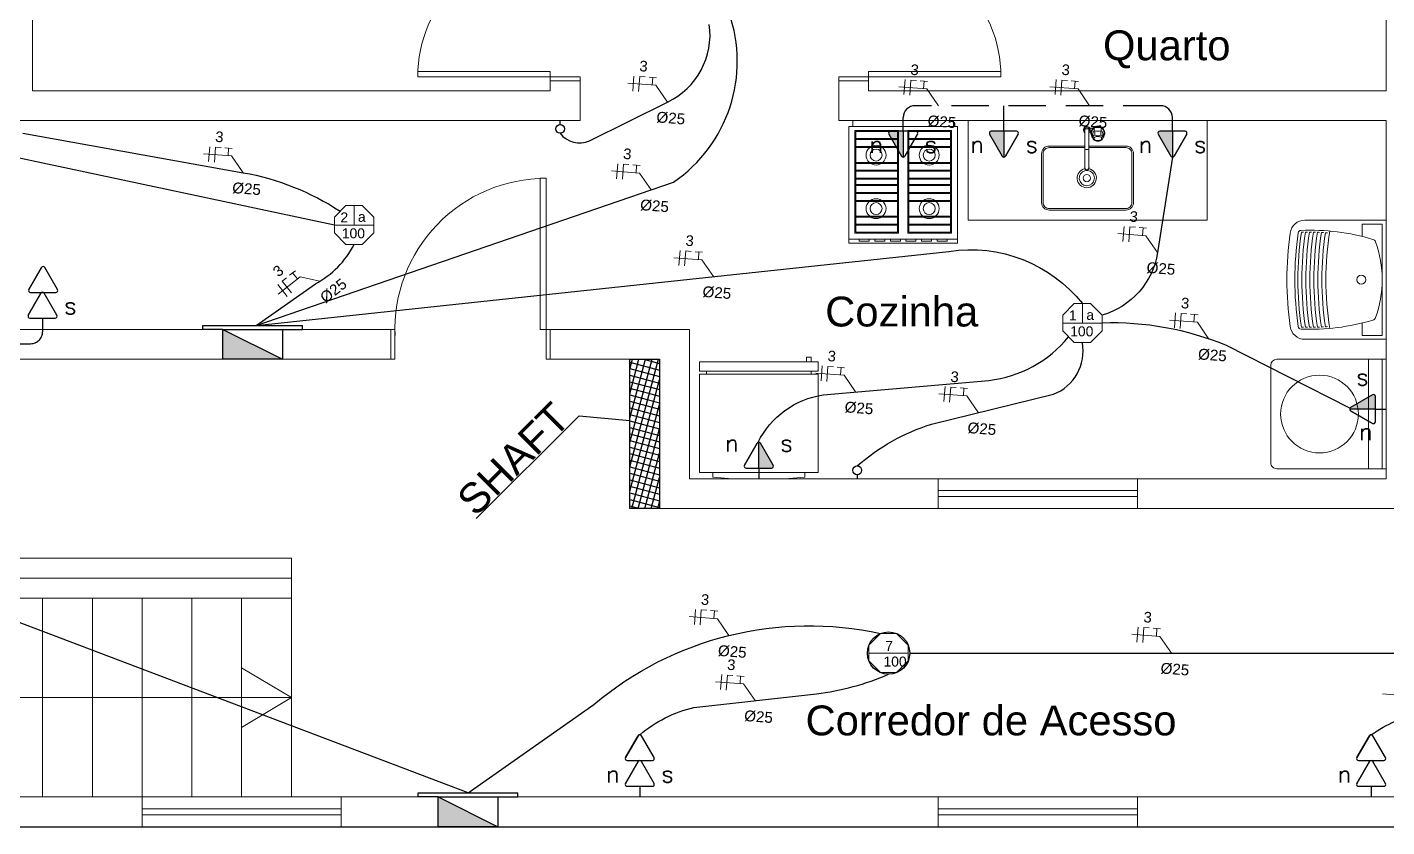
# Model space of a CAD drawing. Header units: millimetres. Extents: x 50 to 186, y -32 to 33.
# Drawn here: x 60.44 to 67.27, y 10.82 to 14.84 of the extents above; entities that cross this region are included whole.
import ezdxf

# ---------------------------------------------------------------- set-up
doc = ezdxf.new("R2010")
doc.units = ezdxf.units.MM
doc.linetypes.add('HIDDEN', pattern=[0.375, 0.25, -0.125])
doc.layers.get('0').update_dxf_attribs({"lineweight": 30})
for name, color, linetype in [('1 - Circuitos', 7, 'Continuous'), ('5 - Identificadores', 7, 'Continuous'), ('7 - Eletroduto', 6, 'Continuous'), ('8 - Pontos de luz', 5, 'Continuous'), ('Pontos de iluminação', 5, 'Continuous'), ('Pontos de Tomadas', 240, 'Continuous'), ('TEXTO', 7, 'Continuous')]:
    doc.layers.add(name, color=color, linetype=linetype)
for name, color, linetype, lineweight in [('3 - Cozinha', 160, 'Continuous', 20), ('4 - Edificação', 7, 'Continuous', 20), ('Portas', 251, 'Continuous', 9)]:
    doc.layers.add(name, color=color, linetype=linetype, lineweight=lineweight)
doc.styles.add('Arial0', font='arial.ttf', dxfattribs={"height": 3.14658})
doc.styles.add('ROMANS', font='ROMANS.SHX')
doc.styles.get("Standard").update_dxf_attribs({"font": 'arial.ttf'})
doc.styles.add('TEXTO_NOMEQUADRO', font='arial.ttf')

# ---------------------------------------------------------------- blocks, each defined once
blk = doc.blocks.new('CO-F4PB')
for p, q in [((0.2535, 0), (-0.2535, 0)), ((0.2535, 0), (-0.2535, 0)), ((-0.2535, 0), (-0.2535, -0.03)), ((0.2535, -0.03), (0.2535, 0)), ((-0.2735, -0.03), (-0.2735, -0.596)), ((0.2735, -0.03), (-0.2735, -0.03)), ((-0.2435, -0.05), (-0.2435, -0.566)), ((-0.0235, -0.05), (-0.2435, -0.05)), ((-0.0285, -0.055), (-0.2385, -0.055)), ((-0.2385, -0.055), (-0.2385, -0.09)), ((-0.0285, -0.055), (-0.0285, -0.09)), ((-0.0235, -0.05), (-0.0235, -0.566)), ((0.0235, -0.05), (0.0235, -0.566)), ((0.2435, -0.05), (0.0235, -0.05)), ((0.2385, -0.055), (0.0285, -0.055)), ((0.0285, -0.055), (0.0285, -0.09)), ((0.2385, -0.055), (0.2385, -0.09)), ((0.2435, -0.05), (0.2435, -0.566)), ((0.2735, -0.596), (0.2735, -0.03)), ((-0.0235, -0.09), (-0.2435, -0.09)), ((-0.0235, -0.095), (-0.2435, -0.095)), ((-0.0235, -0.13), (-0.2435, -0.13)), ((-0.0235, -0.135), (-0.2435, -0.135)), ((-0.2385, -0.095), (-0.2385, -0.13)), ((-0.2385, -0.135), (-0.2385, -0.21)), ((-0.0285, -0.095), (-0.0285, -0.13)), ((-0.0285, -0.135), (-0.0285, -0.21)), ((0.2435, -0.09), (0.0235, -0.09)), ((0.2435, -0.095), (0.0235, -0.095)), ((0.2435, -0.13), (0.0235, -0.13)), ((0.2435, -0.135), (0.0235, -0.135)), ((0.0285, -0.095), (0.0285, -0.13)), ((0.0285, -0.135), (0.0285, -0.21)), ((0.2385, -0.095), (0.2385, -0.13)), ((0.2385, -0.135), (0.2385, -0.21)), ((-0.0235, -0.21), (-0.2435, -0.21)), ((-0.0235, -0.215), (-0.2435, -0.215)), ((-0.0235, -0.25), (-0.2435, -0.25)), ((-0.0235, -0.255), (-0.2435, -0.255)), ((-0.2385, -0.215), (-0.2385, -0.25)), ((-0.2385, -0.255), (-0.2385, -0.29)), ((-0.0285, -0.215), (-0.0285, -0.25)), ((-0.0285, -0.255), (-0.0285, -0.29)), ((0.2435, -0.21), (0.0235, -0.21)), ((0.2435, -0.215), (0.0235, -0.215)), ((0.2435, -0.25), (0.0235, -0.25)), ((0.2435, -0.255), (0.0235, -0.255)), ((0.0285, -0.215), (0.0285, -0.25)), ((0.0285, -0.255), (0.0285, -0.29)), ((0.2385, -0.215), (0.2385, -0.25)), ((0.2385, -0.255), (0.2385, -0.29)), ((-0.0235, -0.29), (-0.2435, -0.29)), ((-0.0235, -0.295), (-0.2435, -0.295)), ((-0.2435, -0.321), (-0.0235, -0.321)), ((-0.2435, -0.326), (-0.0235, -0.326)), ((-0.2385, -0.295), (-0.2385, -0.321)), ((-0.2385, -0.326), (-0.2385, -0.361)), ((-0.0285, -0.295), (-0.0285, -0.321)), ((-0.0285, -0.326), (-0.0285, -0.361)), ((0.2435, -0.29), (0.0235, -0.29)), ((0.2435, -0.295), (0.0235, -0.295)), ((0.0235, -0.321), (0.2435, -0.321)), ((0.0235, -0.326), (0.2435, -0.326)), ((0.0285, -0.295), (0.0285, -0.321)), ((0.0285, -0.326), (0.0285, -0.361)), ((0.2385, -0.295), (0.2385, -0.321)), ((0.2385, -0.326), (0.2385, -0.361)), ((-0.2435, -0.361), (-0.0235, -0.361)), ((-0.2435, -0.366), (-0.0235, -0.366)), ((-0.2435, -0.401), (-0.0235, -0.401)), ((-0.2435, -0.406), (-0.0235, -0.406)), ((-0.2385, -0.366), (-0.2385, -0.401)), ((-0.2385, -0.406), (-0.2385, -0.481)), ((-0.0285, -0.366), (-0.0285, -0.401)), ((-0.0285, -0.406), (-0.0285, -0.481)), ((0.0235, -0.361), (0.2435, -0.361)), ((0.0235, -0.366), (0.2435, -0.366)), ((0.0235, -0.401), (0.2435, -0.401)), ((0.0235, -0.406), (0.2435, -0.406)), ((0.0285, -0.366), (0.0285, -0.401)), ((0.0285, -0.406), (0.0285, -0.481)), ((0.2385, -0.366), (0.2385, -0.401)), ((0.2385, -0.406), (0.2385, -0.481)), ((-0.2435, -0.481), (-0.0235, -0.481)), ((-0.2435, -0.486), (-0.0235, -0.486)), ((-0.2435, -0.521), (-0.0235, -0.521)), ((-0.2435, -0.526), (-0.0235, -0.526)), ((-0.2385, -0.486), (-0.2385, -0.521)), ((-0.2385, -0.526), (-0.2385, -0.561)), ((-0.0285, -0.486), (-0.0285, -0.521)), ((-0.0285, -0.526), (-0.0285, -0.561)), ((0.0235, -0.481), (0.2435, -0.481)), ((0.0235, -0.486), (0.2435, -0.486)), ((0.0235, -0.521), (0.2435, -0.521)), ((0.0235, -0.526), (0.2435, -0.526)), ((0.0285, -0.486), (0.0285, -0.521)), ((0.0285, -0.526), (0.0285, -0.561)), ((0.2385, -0.486), (0.2385, -0.521)), ((0.2385, -0.526), (0.2385, -0.561)), ((-0.2735, -0.596), (0.2735, -0.596)), ((-0.2735, -0.596), (-0.2735, -0.616)), ((-0.2435, -0.566), (-0.0235, -0.566)), ((-0.2385, -0.561), (-0.0285, -0.561)), ((0.0235, -0.566), (0.2435, -0.566)), ((0.0285, -0.561), (0.2385, -0.561)), ((0.2735, -0.616), (0.2735, -0.596)), ((-0.2735, -0.616), (0.2735, -0.616))]:
    blk.add_line(p, q)
for points in [[(-0.2204, -0.606), (-0.1704, -0.606), (-0.1704, -0.596), (-0.2204, -0.596)], [(-0.1422, -0.606), (-0.0922, -0.606), (-0.0922, -0.596), (-0.1422, -0.596)], [(-0.0641, -0.606), (-0.0141, -0.606), (-0.0141, -0.596), (-0.0641, -0.596)], [(0.0141, -0.606), (0.0641, -0.606), (0.0641, -0.596), (0.0141, -0.596)], [(0.0922, -0.606), (0.1422, -0.606), (0.1422, -0.596), (0.0922, -0.596)], [(0.1704, -0.606), (0.2204, -0.606), (0.2204, -0.596), (0.1704, -0.596)]]:
    blk.add_lwpolyline(points, close=True)
for centre, radius in [((-0.1308, -0.1735), 0.05), ((0.1362, -0.1735), 0.05), ((-0.1308, -0.1735), 0.03), ((0.1362, -0.1735), 0.03), ((-0.1308, -0.4425), 0.05), ((0.1362, -0.4425), 0.05), ((-0.1308, -0.4425), 0.03), ((0.1362, -0.4425), 0.03)]:
    blk.add_circle(centre, radius)
blk = doc.blocks.new('DUPLEX320PL')
for p, q in [((-0.058, -0.1246), (-0.058, -0.6181)), ((-0.058, -0.1246), (0.538, -0.1246)), ((0.538, -0.6181), (0.538, -0.1246)), ((0.538, -0.6181), (-0.058, -0.6181)), ((0.538, -0.6338), (-0.058, -0.6338)), ((-0.058, -0.6338), (-0.058, -0.6799)), ((-0.058, -0.6799), (0.538, -0.6799)), ((-0.023, -0.6181), (-0.023, -0.6338)), ((0.503, -0.6338), (0.503, -0.6181)), ((0.538, -0.6338), (0.538, -0.6799))]:
    blk.add_line(p, q)
blk.add_lwpolyline([(0.4713, -0.1246), (0.4713, -0.1005), (0.3713, -0.0932), (0.1087, -0.0932), (0.0087, -0.1005), (0.0087, -0.1246)])
blk.add_lwpolyline([(0.4797, -0.6799), (0.4797, -0.7042), (0.5039, -0.7042), (0.5039, -0.6799)], close=True)
blk = doc.blocks.new('TANQUE-02')
for p, q in [((-0.2995, 0), (0.2995, 0)), ((-0.2995, -0.4081), (-0.2995, 0)), ((0.2995, -0.4081), (0.2995, 0)), ((-0.2795, -0.02), (0.2795, -0.02)), ((-0.2795, -0.12), (-0.2795, -0.02)), ((0.2795, -0.12), (0.2795, -0.02)), ((-0.2795, -0.12), (-0.2174, -0.12)), ((0.2174, -0.12), (0.2795, -0.12))]:
    blk.add_line(p, q)
blk.add_circle((0, -0.1252), 0.0225)
for centre, radius, start, end in [((0.8453, -0.3818), 1.0945, 163.27799, 182.40527), ((-0.1837, -0.0726), 0.02, 110.23844, 163.27799), ((0, -0.5709), 0.5511, 90, 110.23844), ((0, -0.5709), 0.5511, 69.76156, 90), ((0.1837, -0.0726), 0.02, 16.72201, 69.76156), ((-0.8453, -0.3818), 1.0945, 357.59473, 16.72201), ((0, 1.2149), 1.518, 260.72256, 279.27744), ((0.8453, -0.3818), 1.0845, 177.52238, 178.05412), ((0.8453, -0.3818), 1.0845, 176.46036, 176.99114), ((0, 1.2149), 1.558, 261.22518, 270), ((0.8453, -0.3818), 1.0845, 175.40003, 175.93), ((0, 1.2149), 1.538, 261.15691, 270), ((0, 1.2149), 1.518, 270, 279.27744), ((0, 1.2149), 1.538, 270, 278.84309), ((0, 1.2149), 1.558, 270, 278.77482), ((-0.8453, -0.3818), 1.0845, 4.07, 4.59997), ((-0.8453, -0.3818), 1.0845, 3.00886, 3.53964), ((-0.8453, -0.3818), 1.0845, 1.94588, 2.47762), ((-0.2245, -0.4081), 0.075, 180, 262.08052), ((0.8453, -0.3818), 1.0845, 179.65272, 180.18684), ((0, 1.2149), 1.618, 261.49969, 270), ((0.8453, -0.3818), 1.0845, 180.72164, 181.25716), ((0.8453, -0.3818), 1.0845, 178.5864, 179.11926), ((0, 1.2149), 1.598, 261.39693, 270), ((0, 1.2149), 1.638, 261.61326, 270), ((0, 1.2149), 1.578, 261.30532, 270), ((0, 1.2149), 1.578, 270, 278.69468), ((0, 1.2149), 1.598, 270, 278.60307), ((0, 1.2149), 1.618, 270, 278.50031), ((0, 1.2149), 1.638, 270, 278.38674), ((0.2245, -0.4081), 0.075, 277.91948, 0), ((-0.8453, -0.3818), 1.0845, 0.88074, 1.4136), ((-0.8453, -0.3818), 1.0845, 358.74284, 359.27836), ((-0.8453, -0.3818), 1.0845, 359.81316, 0.34728), ((-0.2332, -0.4271), 0.015, 182.40527, 261.87169), ((0.8453, -0.3818), 1.0845, 181.79343, 182.3305), ((0, 1.2149), 1.658, 261.73735, 270), ((0, 1.2058), 1.6644, 261.87169, 270), ((0, 1.2149), 1.658, 270, 278.26265), ((0, 1.2058), 1.6644, 270, 278.12831), ((0.2332, -0.4271), 0.015, 278.12831, 357.59473), ((-0.8453, -0.3818), 1.0845, 357.6695, 358.20657), ((0, 1.2058), 1.7044, 262.08052, 270), ((0, 1.2058), 1.7044, 270, 277.91948)]:
    blk.add_arc(centre, radius, start, end)
blk = doc.blocks.new('A$C1AD15EB6')
for p, q in [((0.55, 0.58), (0, 0.58)), ((0, 0.03), (0, 0.58)), ((0.55, 0.5606), (0, 0.5606)), ((0.55, 0.03), (0.55, 0.58)), ((0.55, 0.4906), (0, 0.4906)), ((0.03, 0), (0.52, 0))]:
    blk.add_line(p, q)
for centre, start, end in [((0.03, 0.03), 180, 270), ((0.52, 0.03), 270, 0)]:
    blk.add_arc(centre, 0.03, start, end)
blk = doc.blocks.new('CUBA-COZ-02')
for p, q in [((-0.0095, 0.2452), (-0.0095, 0.2275)), ((-0.0095, 0.2275), (-0.0095, 0.0565)), ((0.0105, 0.2452), (0.0105, 0.2275)), ((0.0105, 0.2275), (0.0105, 0.0565)), ((0.0146, 0.2516), (0.031, 0.2516)), ((0.0146, 0.2316), (0.0209, 0.2316)), ((0.0305, 0.2026), (0.0305, 0.2242)), ((0.0379, 0.2522), (0.0379, 0.2367)), ((0.0399, 0.2163), (0.0399, 0.2377)), ((0.0712, 0.2163), (0.0712, 0.2377)), ((0.0731, 0.2522), (0.0731, 0.2367)), ((0.0805, 0.2026), (0.0805, 0.2242)), ((-0.0095, 0.0565), (-0.0095, 0.0516)), ((0.0105, 0.0565), (0.0105, 0.0516))]:
    blk.add_line(p, q)
for points in [[(-0.0095, 0.1611), (-0.1889, 0.1611, 0.414214), (-0.2269, 0.1231), (-0.2269, -0.1231, 0.414214), (-0.1889, -0.1611), (0.1969, -0.1611, 0.414214), (0.2349, -0.1231), (0.2349, 0.1231, 0.414214), (0.1969, 0.1611), (0.0105, 0.1611)], [(-0.0095, 0.1531), (-0.1889, 0.1531, 0.414214), (-0.2189, 0.1231), (-0.2189, -0.1231, 0.414214), (-0.1889, -0.1531), (0.1969, -0.1531, 0.414214), (0.2269, -0.1231), (0.2269, 0.1231, 0.414214), (0.1969, 0.1531), (0.0105, 0.1531)]]:
    blk.add_lwpolyline(points, format="xyb")
blk.add_lwpolyline([(0.0105, 0.0367, -7.502529), (-0.0095, 0.037, -0.133288)], format="xyb", close=True)
at = {"linetype": 'Continuous'}
for points in [[(0.0391, 0.2375, 0), (0.0361, 0.2353, 0), (0.0337, 0.2328, 0), (0.032, 0.2301, 0), (0.0309, 0.2272, 0), (0.0305, 0.2242, 0)], [(0.0389, 0.2157, 0), (0.0359, 0.2135, 0), (0.0335, 0.2109, 0), (0.0318, 0.2081, 0), (0.0308, 0.2052, 0), (0.0305, 0.2021, 0)], [(0.075, 0.199, 0), (0.0746, 0.2011, 0), (0.0734, 0.2032, 0), (0.0715, 0.2051, 0), (0.0689, 0.2067, 0), (0.0658, 0.208, 0), (0.0623, 0.209, 0), (0.0585, 0.2095, 0), (0.0545, 0.2096, 0), (0.0506, 0.2093, 0), (0.0469, 0.2085, 0), (0.0436, 0.2074, 0), (0.0407, 0.2059, 0), (0.0385, 0.2041, 0), (0.0369, 0.2022, 0), (0.0362, 0.2, 0), (0.0362, 0.1979, 0), (0.0369, 0.1958, 0), (0.0385, 0.1938, 0), (0.0407, 0.192, 0), (0.0436, 0.1905, 0), (0.0469, 0.1894, 0), (0.0506, 0.1886, 0), (0.0545, 0.1883, 0), (0.0585, 0.1884, 0), (0.0623, 0.1889, 0), (0.0658, 0.1899, 0), (0.0689, 0.1912, 0), (0.0715, 0.1928, 0), (0.0734, 0.1947, 0), (0.0746, 0.1968, 0), (0.075, 0.199, 0)], [(0.0805, 0.2242, 0), (0.0802, 0.2272, 0), (0.0791, 0.2301, 0), (0.0773, 0.2328, 0), (0.0749, 0.2353, 0), (0.0719, 0.2375, 0)], [(0.0805, 0.2026, 0), (0.0802, 0.2055, 0), (0.0791, 0.2084, 0), (0.0774, 0.2111, 0), (0.0751, 0.2136, 0), (0.0722, 0.2157, 0)], [(0.0305, 0.2021, 0), (0.0311, 0.1989, 0), (0.0324, 0.1959, 0), (0.0345, 0.193, 0), (0.0373, 0.1905, 0), (0.0407, 0.1884, 0), (0.0446, 0.1867, 0), (0.0488, 0.1856, 0), (0.0533, 0.185, 0), (0.0578, 0.185, 0), (0.0623, 0.1856, 0), (0.0665, 0.1867, 0), (0.0704, 0.1884, 0), (0.0738, 0.1905, 0), (0.0766, 0.193, 0), (0.0786, 0.1959, 0), (0.08, 0.1989, 0), (0.0805, 0.2021, 0)]]:
    blk.add_polyline3d(points, dxfattribs=at)
blk.add_circle((0, 0), 0.0182)
for centre, radius, start, end in [((0.0005, 0.2416), 0.0173, 35.41872, 234.58128), ((0.0005, 0.2416), 0.0126, 322.25181, 217.74819), ((0.0005, 0.2242), 0.0233, 64.55551, 115.44449), ((0.0005, 0.2416), 0.0173, 305.41872, 324.58128), ((0.0005, 0.2416), 0.0173, 324.58128, 35.41872), ((0.0555, 0.2266), 0.035, 315.56467, 224.43533), ((0.0555, 0.2266), 0.032, 321.37517, 218.62483), ((0.0555, 0.1725), 0.0816, 77.53823, 102.46177), ((0.04, 0.214), 0.002, 63.97489, 122.15591), ((0.0401, 0.2358), 0.002, 74.31395, 121.56748), ((0.0555, 0.2905), 0.0549, 254.31395, 285.68605), ((0.0555, 0.2459), 0.0335, 243.97489, 296.02511), ((0.0711, 0.214), 0.002, 57.84409, 116.02511), ((0.0709, 0.2358), 0.002, 58.43251, 105.68606), ((0.0005, 0.1207), 0.0233, 64.55551, 115.44449), ((0, 0), 0.0482, 101.34386, 77.38563), ((0.0005, 0.0516), 0.0112, 153.72082, 26.27918), ((0.0005, 0.0516), 0.01, 180, 0)]:
    blk.add_arc(centre, radius, start, end)
blk = doc.blocks.new('ponto de luz')
at = {"color": 5, "linetype": 'Continuous', "lineweight": 15, "true_color": 0x000005}
blk.add_lwpolyline([(63.6396, -13.7603), (63.5583, -13.7603), (63.5009, -13.8188), (63.5009, -13.8984), (63.5583, -13.9569), (63.6396, -13.9569), (63.698, -13.8984), (63.698, -13.8188)], close=True, dxfattribs=at)
for points in [[(63.5995, -13.8589), (63.5995, -13.7603), (63.5995, -13.7603)], [(63.698, -13.8589), (63.5009, -13.8589), (63.5009, -13.8589)]]:
    blk.add_lwpolyline(points, dxfattribs=at)
at = {"layer": '1 - Circuitos'}
blk.add_attdef('N', (63.5309, -13.8452), '', height=0.05, dxfattribs=at)
at = {"layer": '5 - Identificadores', "flags": 4}
for tag, p in [('R', (63.6187, -13.8426)), ('S', (63.5376, -13.9254))]:
    blk.add_attdef(tag, p, '', height=0.05, dxfattribs=at)
blk = doc.blocks.new('Sensor')
at = {"color": 5, "linetype": 'Continuous', "lineweight": 15, "true_color": 0x000005}
blk.add_lwpolyline([(63.6396, -14.1566), (63.5583, -14.1566), (63.5009, -14.215), (63.5009, -14.2947), (63.5583, -14.3531), (63.6396, -14.3531), (63.698, -14.2947), (63.698, -14.215)], close=True, dxfattribs=at)
blk.add_lwpolyline([(63.698, -14.2551), (63.5009, -14.2551), (63.5009, -14.2551)], dxfattribs=at)
at = {"layer": '8 - Pontos de luz'}
blk.add_circle((63.5995, -14.2551), 0.1064, dxfattribs=at)
at = {"layer": '5 - Identificadores'}
for tag, p in [('N', (63.5826, -14.2443)), ('S', (63.5739, -14.3226))]:
    blk.add_attdef(tag, p, '', height=0.05, dxfattribs=at)

msp = doc.modelspace()

# ---------------------------------------------------------------- hatches: boundary and pattern name
at = {"layer": '7 - Eletroduto'}
h = msp.add_hatch(color=256, dxfattribs=at)
h.dxf.hatch_style = 1
h.paths.add_polyline_path([(61.4265, 13.1744), (61.7265, 13.1744), (61.4265, 13.3244)])
h = msp.add_hatch(dxfattribs=at)
h.set_pattern_fill('ANSI37', color=256, scale=0.01, angle=300)
h.set_pattern_definition([(345, (53.420826, 10.824383), (0.0082175, 0.030668145), []), (75, (53.420826, 10.824383), (-0.030668145, 0.0082175), [])])
h.paths.add_polyline_path([(63.4708, 12.4244), (63.6208, 12.4244), (63.6208, 13.1744), (63.4708, 13.1744)])
h = msp.add_hatch(color=256, dxfattribs=at)
h.dxf.hatch_style = 1
h.paths.add_polyline_path([(62.5082, 10.8244), (62.8082, 10.8244), (62.5082, 10.9744)])
at = {"layer": 'Pontos de Tomadas'}
h = msp.add_hatch(color=256, dxfattribs=at)
h.dxf.hatch_style = 1
h.paths.add_polyline_path([(64.8359, 14.196, 0.268035), (64.8443, 14.1911), (64.8443, 14.3208), (64.7808, 14.3208, 0.577243), (64.7723, 14.3061)])
h = msp.add_hatch(color=256, dxfattribs=at)
h.dxf.hatch_style = 1
h.paths.add_polyline_path([(65.3422, 14.196, 0.268035), (65.3506, 14.1911), (65.3506, 14.3208), (65.2871, 14.3208, 0.577243), (65.2786, 14.3061)])
h = msp.add_hatch(color=256, dxfattribs=at)
h.dxf.hatch_style = 1
h.paths.add_polyline_path([(66.1884, 14.196, 0.268035), (66.1968, 14.1911), (66.1968, 14.3208), (66.1333, 14.3208, 0.577243), (66.1248, 14.3061)])
h = msp.add_hatch(color=256, dxfattribs=at)
h.dxf.hatch_style = 1
h.paths.add_polyline_path([(67.0924, 12.933, 0.268035), (67.0875, 12.9245), (67.2172, 12.9245), (67.2172, 12.9881, 0.577243), (67.2026, 12.9965)])
h = msp.add_hatch(color=256, dxfattribs=at)
h.dxf.hatch_style = 1
h.paths.add_polyline_path([(64.1273, 12.7528, 0.268035), (64.1188, 12.7577), (64.1188, 12.628), (64.1824, 12.628, 0.577243), (64.1908, 12.6426)])

# ---------------------------------------------------------------- linework, layer by layer
msp.add_lwpolyline([(53.5708, 10.8244), (80.5708, 10.8244), (80.5708, 18.8244), (53.5708, 18.8244)], close=True)
at = {"layer": '1 - Circuitos', "color": 5, "linetype": 'Continuous', "lineweight": 15, "true_color": 0x000005}
for points in [[(63.6598, 14.4676), (63.6017, 14.5517), (63.4606, 14.5626)], [(65.022, 14.4494), (64.964, 14.5335), (64.8229, 14.5444)], [(65.7808, 14.4494), (65.7227, 14.5335), (65.5817, 14.5444)], [(61.5287, 14.1125), (61.4706, 14.1966), (61.3295, 14.2075)], [(63.5783, 14.0267), (63.5202, 14.1108), (63.3792, 14.1217)], [(66.1224, 13.7114), (66.0643, 13.7955), (65.9232, 13.8064)], [(63.8914, 13.5904), (63.8334, 13.6744), (63.6923, 13.6853)], [(61.9144, 13.5674), (61.8147, 13.5898), (61.7037, 13.5022)], [(66.3808, 13.2764), (66.3228, 13.3605), (66.1817, 13.3714)], [(64.6055, 13.0103), (64.5474, 13.0943), (64.4063, 13.1052)], [(65.2226, 12.9062), (65.1646, 12.9903), (65.0235, 13.0011)], [(63.9688, 11.7862), (63.9108, 11.8703), (63.7697, 11.8812)], [(66.1925, 11.6976), (66.1345, 11.7817), (65.9934, 11.7926)], [(64.1008, 11.4586), (64.0427, 11.5427), (63.9016, 11.5536)], [(67.4511, 11.3976), (67.393, 11.4817), (67.252, 11.4926)]]:
    msp.add_lwpolyline(points, dxfattribs=at)
at = {"layer": '1 - Circuitos', "color": 7, "linetype": 'Continuous', "lineweight": 15, "true_color": 0x000007}
for points in [[(63.4861, 14.5231), (63.4919, 14.5985), (63.4919, 14.5985)], [(63.5483, 14.5941), (63.5206, 14.5963), (63.5148, 14.5209)], [(63.5677, 14.5926), (63.6046, 14.5898), (63.5867, 14.5912), (63.5838, 14.5531)], [(64.8484, 14.5048), (64.8542, 14.5802), (64.8542, 14.5802)], [(64.9105, 14.5759), (64.8829, 14.578), (64.8771, 14.5026)], [(64.93, 14.5744), (64.9669, 14.5715), (64.949, 14.5729), (64.946, 14.5348)], [(65.6072, 14.5048), (65.613, 14.5802), (65.613, 14.5802)], [(65.6693, 14.5759), (65.6417, 14.578), (65.6359, 14.5026)], [(65.6887, 14.5744), (65.7257, 14.5715), (65.7078, 14.5729), (65.7048, 14.5348)], [(61.355, 14.168), (61.3608, 14.2433), (61.3608, 14.2433)], [(61.4172, 14.239), (61.3896, 14.2411), (61.3837, 14.1657)], [(61.4366, 14.2375), (61.4735, 14.2346), (61.4556, 14.236), (61.4527, 14.198)], [(63.4046, 14.0822), (63.4105, 14.1576), (63.4105, 14.1576)], [(63.4668, 14.1532), (63.4392, 14.1553), (63.4334, 14.0799)], [(63.4862, 14.1517), (63.5232, 14.1488), (63.5052, 14.1502), (63.5023, 14.1122)], [(65.9487, 13.7669), (65.9545, 13.8423), (65.9545, 13.8423)], [(66.0109, 13.8379), (65.9833, 13.8401), (65.9774, 13.7647)], [(66.0303, 13.8364), (66.0672, 13.8336), (66.0493, 13.835), (66.0464, 13.7969)], [(63.7178, 13.6458), (63.7236, 13.7212), (63.7236, 13.7212)], [(63.7799, 13.7169), (63.7523, 13.719), (63.7465, 13.6436)], [(63.7993, 13.7154), (63.8363, 13.7125), (63.8184, 13.7139), (63.8154, 13.6758)], [(61.762, 13.5969), (61.7911, 13.6198), (61.777, 13.6087), (61.8006, 13.5787)], [(61.7492, 13.4904), (61.7023, 13.5498), (61.7023, 13.5498)], [(61.7467, 13.5848), (61.725, 13.5677), (61.7718, 13.5083)], [(66.2072, 13.3319), (66.213, 13.4073), (66.213, 13.4073)], [(66.2693, 13.4029), (66.2417, 13.4051), (66.2359, 13.3297)], [(66.2887, 13.4014), (66.3257, 13.3986), (66.3078, 13.4), (66.3048, 13.3619)], [(64.4318, 13.0657), (64.4376, 13.1411), (64.4376, 13.1411)], [(64.494, 13.1368), (64.4664, 13.1389), (64.4605, 13.0635)], [(64.5134, 13.1353), (64.5503, 13.1324), (64.5324, 13.1338), (64.5295, 13.0957)], [(65.049, 12.9616), (65.0548, 13.037), (65.0548, 13.037)], [(65.1111, 13.0327), (65.0835, 13.0348), (65.0777, 12.9594)], [(65.1306, 13.0312), (65.1675, 13.0283), (65.1496, 13.0297), (65.1466, 12.9916)], [(63.7952, 11.8416), (63.801, 11.917), (63.801, 11.917)], [(63.8573, 11.9127), (63.8297, 11.9148), (63.8239, 11.8394)], [(63.8767, 11.9112), (63.9137, 11.9083), (63.8958, 11.9097), (63.8928, 11.8716)], [(66.0189, 11.7531), (66.0247, 11.8285), (66.0247, 11.8285)], [(66.081, 11.8241), (66.0534, 11.8262), (66.0476, 11.7508)], [(66.1005, 11.8226), (66.1374, 11.8197), (66.1195, 11.8211), (66.1165, 11.7831)], [(63.9271, 11.5141), (63.9329, 11.5895), (63.9329, 11.5895)], [(63.9893, 11.5851), (63.9617, 11.5873), (63.9558, 11.5119)], [(64.0087, 11.5836), (64.0456, 11.5808), (64.0277, 11.5822), (64.0248, 11.5441)]]:
    msp.add_lwpolyline(points, dxfattribs=at)
at = {"layer": '3 - Cozinha'}
msp.add_lwpolyline([(65.1708, 13.8744), (66.3708, 13.8744), (66.3708, 14.3744), (65.1708, 14.3744)], close=True, dxfattribs=at)
msp.add_circle((66.9361, 12.8994), 0.1953, dxfattribs=at)
at = {"layer": '4 - Edificação'}
for p, q in [((60.4708, 14.5244), (60.4708, 17.6744)), ((67.2708, 17.6744), (67.2708, 14.5244)), ((63.2208, 14.5744), (63.0708, 14.5744)), ((63.0708, 14.5744), (63.0708, 14.5244)), ((63.2208, 14.3744), (63.2208, 14.5744)), ((64.6708, 14.5744), (64.5208, 14.5744)), ((64.5208, 14.5744), (64.5208, 14.3744)), ((64.6708, 14.5244), (64.6708, 14.5744)), ((63.0708, 14.5244), (60.4708, 14.5244)), ((67.2708, 14.5244), (64.6708, 14.5244)), ((60.3208, 14.3744), (63.2208, 14.3744)), ((64.5208, 14.3744), (67.2708, 14.3744)), ((67.2708, 14.3744), (67.2708, 12.5744)), ((57.2708, 13.3244), (62.2708, 13.3244)), ((62.2708, 13.3244), (62.2708, 13.1744)), ((63.0708, 13.3244), (63.7708, 13.3244)), ((63.0708, 13.3244), (63.0708, 13.1744)), ((63.0708, 13.3244), (63.0708, 13.1744)), ((63.7708, 13.3244), (63.7708, 12.5744)), ((62.2708, 13.1744), (55.8208, 13.1744)), ((63.6208, 13.1744), (63.0708, 13.1744)), ((63.6208, 13.1744), (63.6208, 12.4244)), ((67.2708, 12.5744), (63.7708, 12.5744)), ((63.6208, 12.4244), (70.5408, 12.4244)), ((61.7708, 12.1744), (57.2708, 12.1744)), ((61.7708, 10.9744), (61.7708, 12.1744)), ((57.2708, 12.0744), (61.7708, 12.0744)), ((61.7708, 11.9744), (57.2708, 11.9744)), ((60.5208, 11.9744), (60.5208, 10.9744)), ((60.7708, 11.9744), (60.7708, 10.9744)), ((61.0208, 11.9744), (61.0208, 10.9744)), ((61.2708, 11.9744), (61.2708, 10.9744)), ((61.5208, 11.9744), (61.5208, 10.9744)), ((61.7708, 11.4744), (61.5208, 11.6244)), ((61.7708, 11.4744), (57.2708, 11.4744)), ((61.7708, 11.4744), (61.5208, 11.3244)), ((55.8208, 10.9744), (61.6708, 10.9744)), ((61.6708, 10.9744), (73.7708, 10.9744)), ((55.6708, 10.8244), (80.4208, 10.8244))]:
    msp.add_line(p, q, dxfattribs=at)
at = {"layer": '7 - Eletroduto', "linetype": 'HIDDEN', "ltscale": 0.75}
for p, q in [((66.1368, 14.4494), (64.9043, 14.4494)), ((58.5808, 13.253), (60.4608, 13.253))]:
    msp.add_line(p, q, dxfattribs=at)
at = {"layer": '7 - Eletroduto'}
for p, q in [((65.3506, 14.3744), (65.3506, 14.4494)), ((64.8443, 14.3744), (64.8443, 14.3894)), ((66.1968, 14.3744), (66.1968, 14.3894)), ((60.5208, 13.328), (60.5208, 13.313)), ((61.3265, 13.3244), (61.3265, 13.3444)), ((61.3265, 13.3444), (61.8265, 13.3444)), ((61.4265, 13.3244), (61.3265, 13.3244)), ((61.4265, 13.3244), (61.7265, 13.3244)), ((61.4265, 13.1744), (61.4265, 13.3244)), ((61.4265, 13.3244), (61.7265, 13.1744)), ((61.7265, 13.3244), (61.7265, 13.1744)), ((61.7265, 13.3244), (61.8265, 13.3244)), ((61.8265, 13.3244), (61.8265, 13.3444)), ((61.7265, 13.1744), (61.4265, 13.1744)), ((63.4708, 13.1744), (63.6208, 13.1744)), ((63.4708, 12.4244), (63.4708, 13.1744)), ((63.6208, 13.1744), (63.6208, 12.4244)), ((63.6208, 13.1744), (63.6208, 12.4244)), ((62.6997, 12.3748), (63.2158, 12.891)), ((63.2158, 12.891), (63.4708, 12.8671)), ((63.6208, 12.4244), (63.4708, 12.4244)), ((64.8772, 11.6976), (67.6644, 11.6976)), ((62.4082, 10.9744), (62.4082, 10.9944)), ((62.4082, 10.9944), (62.9082, 10.9944)), ((62.5082, 10.9744), (62.4082, 10.9744)), ((62.5082, 10.9744), (62.8082, 10.9744)), ((62.5082, 10.8244), (62.5082, 10.9744)), ((62.5082, 10.9744), (62.8082, 10.8244)), ((62.8082, 10.9744), (62.8082, 10.8244)), ((62.8082, 10.9744), (62.9082, 10.9744)), ((62.9082, 10.9744), (62.9082, 10.9944)), ((62.8082, 10.8244), (62.5082, 10.8244))]:
    msp.add_line(p, q, dxfattribs=at)
for points in [[(61.5935, 13.3444), (63.6908, 14.0654, 0.339125), (63.9695, 14.9163, 9.011716)], [(63.1208, 14.3104, 0.343618), (63.269, 14.2724), (63.6598, 14.4676, 0.328108), (63.8704, 14.8578, -2.07484)], [(61.9872, 13.8494), (60.3874, 14.1884, 0.109232), (58.8943, 14.2232, -7.927458)], [(60.4208, 14.3104), (61.5287, 14.1125, -0.10122), (62.0159, 13.9187, 0.298557)], [(66.1968, 14.1911), (66.1224, 13.7114, -0.293063), (65.8438, 13.3965, -9.779633)], [(61.5935, 13.3444), (61.8911, 13.5544, 0.157736), (62.0853, 13.7514, 1.489882)], [(61.5935, 13.3444), (65.0745, 13.717, -0.268224), (65.7452, 13.455, 0.480889)], [(67.0889, 12.9296), (66.4685, 13.2434, 0.106816), (65.8438, 13.3564, 1.065772)], [(64.1154, 12.7571, -0.244238), (64.4429, 12.9961), (65.2742, 13.0686, 0.196553), (65.6753, 13.2876, -2.8139)], [(64.6136, 12.6384, -0.104065), (64.9863, 12.8483), (65.599, 12.9984, 0.359406), (65.7447, 13.2584, -3.309272)], [(62.6582, 10.9944), (58.5747, 12.5451, 0.276789), (56.5061, 12.1749, -0.374794)], [(62.6582, 10.9944), (63.2903, 11.4396, -0.233677), (64.7307, 11.7962, -24.147978)], [(63.5208, 11.2873, -0.11691), (63.7934, 11.4246), (64.4082, 11.4927, 0.071349), (64.7708, 11.5912, -0.206706)], [(67.1958, 11.2873, -0.103839), (67.4511, 11.3976), (67.6907, 11.4506, 0.348968), (67.7708, 11.5912, 17.605746)]]:
    msp.add_lwpolyline(points, format="xyb", dxfattribs=at)
for centre, start, end in [((64.9043, 14.3894), 90, 180), ((66.1368, 14.3894), 0, 90)]:
    msp.add_arc(centre, 0.06, start, end, dxfattribs=at)
at = {"layer": '7 - Eletroduto', "linetype": 'HIDDEN', "ltscale": 0.75}
msp.add_arc((60.4608, 13.313), 0.06, 270, 0, dxfattribs=at)
at = {"layer": 'Pontos de Tomadas'}
for p, q in [((63.1208, 14.3544), (63.1208, 14.3744)), ((64.8443, 14.3208), (64.8443, 14.3744)), ((65.3506, 14.3208), (65.3506, 14.3744)), ((66.1968, 14.3208), (66.1968, 14.3744)), ((64.7723, 14.3061), (64.8359, 14.196)), ((64.9079, 14.3208), (64.7808, 14.3208)), ((64.8443, 14.3208), (64.8443, 14.1911)), ((64.9163, 14.3061), (64.8528, 14.196)), ((64.8528, 14.196), (64.9163, 14.3061)), ((64.8528, 14.196), (64.9163, 14.3061)), ((65.2786, 14.3061), (65.3422, 14.196)), ((65.4142, 14.3208), (65.2871, 14.3208)), ((65.3506, 14.3208), (65.3506, 14.1911)), ((65.4226, 14.3061), (65.3591, 14.196)), ((65.3591, 14.196), (65.4226, 14.3061)), ((65.3591, 14.196), (65.4226, 14.3061)), ((66.1248, 14.3061), (66.1884, 14.196)), ((66.2604, 14.3208), (66.1333, 14.3208)), ((66.1968, 14.3208), (66.1968, 14.1911)), ((66.2688, 14.3061), (66.2053, 14.196)), ((66.2053, 14.196), (66.2688, 14.3061)), ((66.2053, 14.196), (66.2688, 14.3061)), ((60.4516, 13.5255), (60.5152, 13.6357)), ((60.5152, 13.6357), (60.4516, 13.5255)), ((60.5152, 13.6357), (60.4516, 13.5255)), ((60.5956, 13.5255), (60.5321, 13.6357)), ((60.4488, 13.3963), (60.5124, 13.5064)), ((60.5124, 13.5064), (60.4488, 13.3963)), ((60.5124, 13.5064), (60.4488, 13.3963)), ((60.4601, 13.5109), (60.5872, 13.5109)), ((60.5928, 13.3963), (60.5293, 13.5064)), ((60.4573, 13.3816), (60.5844, 13.3816)), ((60.5208, 13.3816), (60.5208, 13.328)), ((67.2026, 12.9965), (67.0924, 12.933)), ((67.2172, 12.861), (67.2172, 12.9881)), ((67.2172, 12.9245), (67.0875, 12.9245)), ((67.2026, 12.8525), (67.0924, 12.9161)), ((67.0924, 12.9161), (67.2026, 12.8525)), ((67.0924, 12.9161), (67.2026, 12.8525)), ((67.2172, 12.9245), (67.2708, 12.9245)), ((64.0468, 12.6426), (64.1104, 12.7528)), ((64.1104, 12.7528), (64.0468, 12.6426)), ((64.1104, 12.7528), (64.0468, 12.6426)), ((64.1188, 12.628), (64.1188, 12.7577)), ((64.1908, 12.6426), (64.1273, 12.7528)), ((64.0553, 12.628), (64.1824, 12.628)), ((64.1188, 12.628), (64.1188, 12.5744)), ((64.6136, 12.5944), (64.6136, 12.5744)), ((63.4488, 11.1723), (63.5124, 11.2825)), ((63.5124, 11.2825), (63.4488, 11.1723)), ((63.5124, 11.2825), (63.4488, 11.1723)), ((63.5928, 11.1723), (63.5293, 11.2825)), ((67.1238, 11.1723), (67.1874, 11.2825)), ((67.1874, 11.2825), (67.1238, 11.1723)), ((67.1874, 11.2825), (67.1238, 11.1723)), ((67.2678, 11.1723), (67.2043, 11.2825)), ((63.4488, 11.0426), (63.5124, 11.1528)), ((63.5124, 11.1528), (63.4488, 11.0426)), ((63.5124, 11.1528), (63.4488, 11.0426)), ((63.4573, 11.1577), (63.5844, 11.1577)), ((63.5928, 11.0426), (63.5293, 11.1528)), ((67.1238, 11.0426), (67.1874, 11.1528)), ((67.1874, 11.1528), (67.1238, 11.0426)), ((67.1874, 11.1528), (67.1238, 11.0426)), ((67.1323, 11.1577), (67.2594, 11.1577)), ((67.2678, 11.0426), (67.2043, 11.1528)), ((63.4573, 11.028), (63.5844, 11.028)), ((63.5208, 11.028), (63.5208, 10.9744)), ((67.1323, 11.028), (67.2594, 11.028)), ((67.1958, 11.028), (67.1958, 10.9744))]:
    msp.add_line(p, q, dxfattribs=at)
for centre in [(63.1208, 14.3324), (64.6136, 12.6164)]:
    msp.add_circle(centre, 0.022, dxfattribs=at)
for centre, start, end in [((64.7808, 14.311), 90, 209.98164), ((64.9079, 14.311), 330.01836, 90), ((65.2871, 14.311), 90, 209.98164), ((65.4142, 14.311), 330.01836, 90), ((66.1333, 14.311), 90, 209.98164), ((66.2604, 14.311), 330.01836, 90), ((64.8443, 14.2008), 209.98164, 330.01836), ((65.3506, 14.2008), 209.98164, 330.01836), ((66.1968, 14.2008), 209.98164, 330.01836), ((60.5236, 13.6308), 29.98164, 150.01836), ((60.4601, 13.5206), 150.01836, 270), ((60.5872, 13.5206), 270, 29.98164), ((60.5208, 13.5015), 29.98164, 150.01836), ((60.4573, 13.3914), 150.01836, 270), ((60.5844, 13.3914), 270, 29.98164), ((67.2075, 12.9881), 0, 119.98164), ((67.0973, 12.9245), 119.98164, 240.01836), ((67.2075, 12.861), 240.01836, 0), ((64.1188, 12.7479), 29.98164, 150.01836), ((64.0553, 12.6378), 150.01836, 270), ((64.1824, 12.6378), 270, 29.98164), ((63.5208, 11.2776), 29.98164, 150.01836), ((67.1958, 11.2776), 29.98164, 150.01836), ((63.4573, 11.1674), 150.01836, 270), ((63.5208, 11.1479), 29.98164, 150.01836), ((63.5844, 11.1674), 270, 29.98164), ((67.1323, 11.1674), 150.01836, 270), ((67.1958, 11.1479), 29.98164, 150.01836), ((67.2594, 11.1674), 270, 29.98164), ((63.4573, 11.0378), 150.01836, 270), ((63.5844, 11.0378), 270, 29.98164), ((67.1323, 11.0378), 150.01836, 270), ((67.2594, 11.0378), 270, 29.98164)]:
    msp.add_arc(centre, 0.00975, start, end, dxfattribs=at)
at = {"layer": 'Portas'}
for p, q in [((66.0208, 12.5144), (65.0208, 12.5144)), ((66.0208, 12.4844), (65.0208, 12.4844)), ((62.0208, 10.9144), (61.0208, 10.9144)), ((62.0208, 10.8844), (61.0208, 10.8844)), ((66.0208, 10.9144), (65.0208, 10.9144)), ((66.0208, 10.8844), (65.0208, 10.8844))]:
    msp.add_line(p, q, dxfattribs=at)
for points in [[(63.0708, 14.5944), (63.0708, 14.6206), (62.4058, 14.6206), (62.4058, 14.5944)], [(64.6708, 14.5944), (64.6708, 14.6206), (65.3358, 14.6206), (65.3358, 14.5944)], [(63.0708, 14.5744), (63.2208, 14.5744), (63.2208, 14.5944), (63.0708, 14.5944)], [(64.6708, 14.5744), (64.5208, 14.5744), (64.5208, 14.5944), (64.6708, 14.5944)], [(63.0508, 13.3244), (63.0208, 13.3244), (63.0208, 14.0844), (63.0508, 14.0844)], [(62.2908, 13.3244), (62.2908, 13.1744), (62.2708, 13.1744), (62.2708, 13.3244)], [(63.0708, 13.3244), (63.0708, 13.1744), (63.0508, 13.1744), (63.0508, 13.3244)], [(66.0208, 12.5744), (65.0208, 12.5744), (65.0208, 12.4244), (66.0208, 12.4244)], [(62.0208, 10.9744), (61.0208, 10.9744), (61.0208, 10.8244), (62.0208, 10.8244)], [(66.0208, 10.9744), (65.0208, 10.9744), (65.0208, 10.8244), (66.0208, 10.8244)]]:
    msp.add_lwpolyline(points, close=True, dxfattribs=at)
for centre, radius, start, end in [((63.0708, 14.5944), 0.665, 90, 180), ((64.6708, 14.5944), 0.665, 360, 90), ((63.0508, 13.3244), 0.76, 90, 182.26226)]:
    msp.add_arc(centre, radius, start, end, dxfattribs=at)

# ---------------------------------------------------------------- block references
at = {"layer": '3 - Cozinha', "xscale": -1}
msp.add_blockref('CO-F4PB', (64.8443, 14.3744), dxfattribs=at)
at = {"layer": '3 - Cozinha', "color": 0, "rotation": 359.99938861993}
msp.add_blockref('CUBA-COZ-02', (65.7668, 14.0854), dxfattribs=at)
at = {"layer": '3 - Cozinha', "color": 0, "extrusion": (0, 0, -1), "xscale": -1, "zscale": -1, "rotation": 90}
msp.add_blockref('TANQUE-02', (-67.2708, 13.5744), dxfattribs=at)
at = {"layer": '3 - Cozinha', "xscale": -1, "rotation": 180}
msp.add_blockref('DUPLEX320PL', (63.8788, 12.4812), dxfattribs=at)
at = {"layer": '3 - Cozinha', "rotation": 270}
msp.add_blockref('A$C1AD15EB6', (66.6908, 13.1744), dxfattribs=at)
at = {"layer": '5 - Identificadores'}
msp.add_blockref('Sensor', (1.1714, 25.9527), dxfattribs=at).add_auto_attribs({'S': '100', 'N': '7'})
at = {"layer": 'Pontos de iluminação', "color": 2}
ref = msp.add_blockref('ponto de luz', (-1.5136, 27.7083), dxfattribs=at)
ref.add_attrib('S', '100', (62.024, 13.7829), dxfattribs={"layer": '5 - Identificadores', "height": 0.05})
ref.add_attrib('R', 'a', (62.105, 13.8656), dxfattribs={"layer": '5 - Identificadores', "height": 0.05})
ref.add_attrib('N', '2', (62.0172, 13.8631), dxfattribs={"layer": '1 - Circuitos', "height": 0.05})
ref = msp.add_blockref('ponto de luz', (2.1458, 27.2153), dxfattribs=at)
ref.add_attrib('S', '100', (65.6834, 13.29), dxfattribs={"layer": '5 - Identificadores', "height": 0.05})
ref.add_attrib('R', 'a', (65.7644, 13.3727), dxfattribs={"layer": '5 - Identificadores', "height": 0.05})
ref.add_attrib('N', '1', (65.6767, 13.3702), dxfattribs={"layer": '1 - Circuitos', "height": 0.05})

# ---------------------------------------------------------------- texts
at = {"layer": '1 - Circuitos', "color": 7, "true_color": 0x000007, "style": 'Arial0'}
for rotation, p in [(355.58405, (63.5175, 14.6231)), (355.58405, (64.8797, 14.6048)), (355.58405, (65.6385, 14.6048)), (355.58405, (61.3864, 14.2679)), (355.58405, (63.436, 14.1821)), (355.58405, (65.9801, 13.8668)), (355.58405, (63.7491, 13.7458)), (38.27128, (61.7045, 13.5852)), (355.58405, (66.2385, 13.4318)), (355.58405, (64.4632, 13.1657)), (355.58405, (65.0803, 13.0616)), (355.58405, (63.8265, 11.9416)), (355.58405, (66.0502, 11.853)), (355.58405, (63.9585, 11.6141))]:
    msp.add_text('3', height=0.0534, rotation=rotation, dxfattribs=at).set_placement(p)
at = {"layer": '1 - Circuitos', "color": 1, "true_color": 0x000001, "style": 'Arial0'}
for rotation, p in [(355.58405, (63.6031, 14.3657)), (355.58405, (64.9654, 14.3474)), (355.58405, (65.7242, 14.3474)), (355.58405, (61.472, 14.0105)), (355.58405, (63.5216, 13.9248)), (355.58405, (66.0657, 13.6095)), (38.27128, (61.9419, 13.4541)), (355.58405, (63.8348, 13.4884)), (355.58405, (66.3242, 13.1745)), (355.58405, (64.5488, 12.9083)), (355.58405, (65.166, 12.8042)), (355.58405, (63.9122, 11.6842)), (355.58405, (66.1359, 11.5957)), (355.58405, (64.0441, 11.3567))]:
    msp.add_text('Ø25', height=0.05451, rotation=rotation, dxfattribs=at).set_placement(p)
at = {"layer": '5 - Identificadores', "style": 'ROMANS'}
for s, p in [('n', (64.6745, 14.2125)), ('s', (64.9525, 14.2125)), ('n', (65.1808, 14.2125)), ('s', (65.4588, 14.2125)), ('n', (66.027, 14.2125)), ('s', (66.305, 14.2125)), ('s', (60.629, 13.4011)), ('s', (67.1201, 13.0429)), ('n', (67.1332, 12.7683)), ('n', (63.949, 12.7111)), ('s', (64.227, 12.7111)), ('n', (63.351, 11.0475)), ('s', (63.629, 11.0475)), ('n', (67.026, 11.0475))]:
    msp.add_text(s, height=0.0858, dxfattribs=at).set_placement(p)
at = {"layer": '7 - Eletroduto', "insert": (62.59, 12.4845), "char_height": 0.15, "attachment_point": 1, "rotation": 45}
msp.add_mtext_dynamic_manual_height_columns('SHAFT', width=0.729933, gutter_width=0.75, heights=[0], dxfattribs=at)
at = {"layer": 'TEXTO', "char_height": 0.15, "attachment_point": 1, "style": 'TEXTO_NOMEQUADRO'}
for s, insert, width in [('{\\C252;Quarto}', (65.8483, 14.8278), 0.67308), ('{\\C252;Cozinha}', (64.4527, 13.4895), 0.854225), ('{\\C252;Corredor de Acesso}', (64.354, 11.4342), 2.100123)]:
    msp.add_mtext(s, dxfattribs=dict(at, insert=insert, width=width))

doc.saveas('drawing.dxf')
